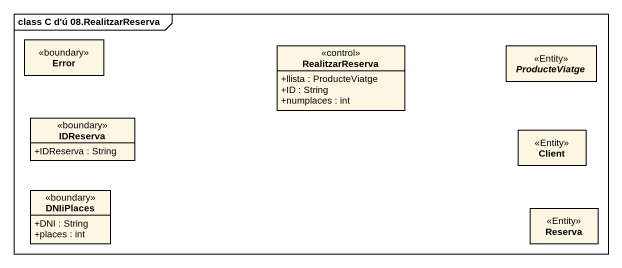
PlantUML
@startuml
mainframe class C d'ú 08.RealitzarReserva
hide circle
hide empty members
skinparam classAttributeIconSize 0
class Error <<boundary>>
class RealitzarReserva <<control>> {
  +llista : ProducteViatge
  +ID : String
  +numplaces : int
}
abstract class ProducteViatge <<Entity>>
class IDReserva <<boundary>> {
  +IDReserva : String
}
class Client <<Entity>>
class DNIiPlaces <<boundary>> {
  +DNI : String
  +places : int
}
class Reserva <<Entity>>
@enduml
